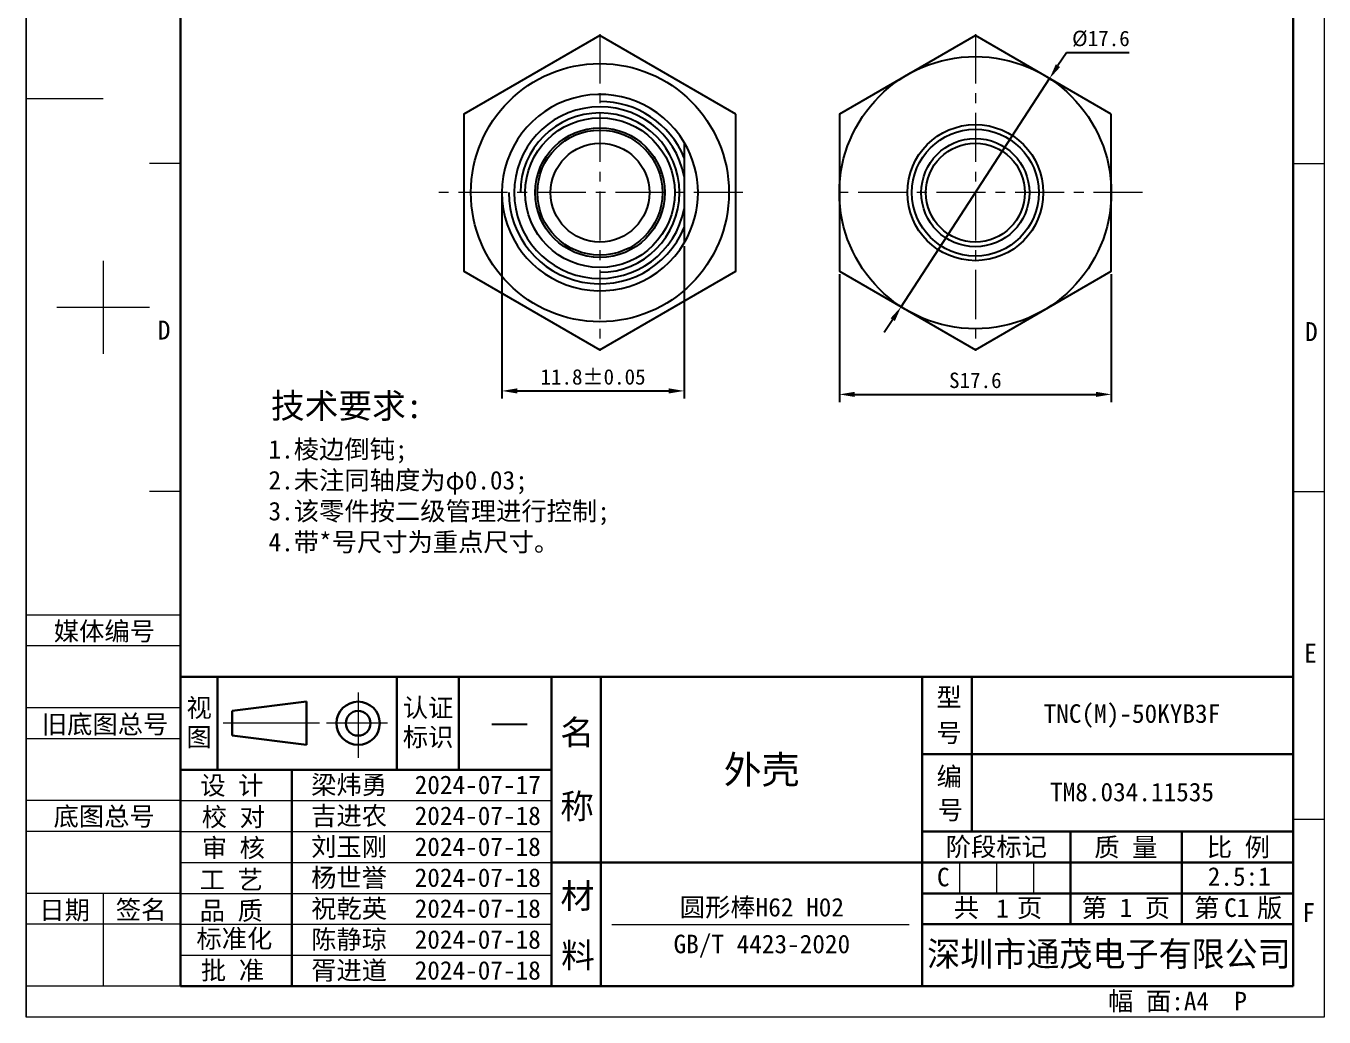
# Model space of a CAD drawing. Header units: millimetres. Extents: x 1759 to 1843, y 749 to 868.
# Drawn here: x 1759.5 to 1843.5, y 749.4 to 813.5 of the extents above; entities that cross this region are included whole.
import ezdxf
from ezdxf.enums import TextEntityAlignment as Align

# ---------------------------------------------------------------- set-up
doc = ezdxf.new("R2010")
doc.units = ezdxf.units.MM
doc.linetypes.add('CENTER', pattern=[50.8, 31.75, -6.35, 6.35, -6.35])
doc.linetypes.add('CENTER2', pattern=[28.575, 19.05, -3.175, 3.175, -3.175])
for name, color, linetype, lineweight in [('C2.细实线（尺寸线、尺寸界线、指引线、剖面线、过渡线、基准线、文字等）', 3, 'Continuous', 15), ('C6.图框细线', 3, 'Continuous', 15), ('C7.图框粗线', 7, 'Continuous', 30), ('C8图框中心线', 1, 'CENTER2', 15), ('CENTER', 1, 'CENTER', 15)]:
    doc.layers.add(name, color=color, linetype=linetype, lineweight=lineweight)
doc.layers.add('dim', color=3, linetype='Continuous')
doc.layers.add('L粗线', color=7, linetype='Continuous')
doc.styles.add('Z1.仿宋', font='FangSong_GB2312.ttf')
doc.styles.add('Z5.仿宋4.5mm（名称栏）', font='FangSong_GB2312.ttf', dxfattribs={"height": 4.5})
doc.styles.add('仿宋', font='FangSong_GB2312.ttf')
doc.dimstyles.new('标准', dxfattribs={"dimscale": 0.25, "dimtxt": 2.5, "dimasz": 2.5, "dimexe": 1.25, "dimexo": 0.5, "dimgap": 1, "dimtad": 1, "dimdsep": 46, "dimtxsty": 'Standard', "dimcen": 2.5, "dimclrd": 3, "dimclre": 3, "dimclrt": 4, "dimadec": 0, "dimazin": 0, "dimtm": 1e-09, "dimtfac": 0.66, "dimtmove": 0, "dimatfit": 3, "dimfxl": 0, "dimarcsym": 0})
doc.dimstyles.new('水平', dxfattribs={"dimtxt": 2.5, "dimasz": 2.5, "dimexe": 1.25, "dimexo": 0, "dimgap": 1, "dimtad": 1, "dimtih": 1, "dimtoh": 1, "dimdsep": 46, "dimlunit": 6, "dimtxsty": 'Standard', "dimcen": 0, "dimclrd": 256, "dimclre": 256, "dimclrt": 256, "dimadec": 0, "dimazin": 0, "dimtm": 0.1, "dimtfac": 0.7, "dimtmove": 0, "dimatfit": 3, "dimfxl": 0, "dimlwd": -1, "dimlwe": -1, "dimarcsym": 0})

# ---------------------------------------------------------------- blocks, each defined once
blk = doc.blocks.new('CAD_TITLE1')
at = {"layer": 'C6.图框细线'}
for p, q in [((1654.05, 602.02), (1654.05, 899.02)), ((1654.05, 899.02), (1654.05, 602.02)), ((1864.05, 899.02), (1864.05, 602.02)), ((1654.05, 750.52), (1666.55, 750.52)), ((1679.05, 740.02), (1674.05, 740.02)), ((1859.05, 740.02), (1864.05, 740.02)), ((1666.55, 724.28), (1666.55, 709.28)), ((1659.05, 716.78), (1674.05, 716.78)), ((1679.05, 687.02), (1674.05, 687.02)), ((1859.05, 687.02), (1864.05, 687.02)), ((1859.05, 683.02), (1859.05, 676.02)), ((1859.05, 676.02), (1859.05, 669.02)), ((1679.04, 667.02), (1654.04, 667.02)), ((1679.04, 662.02), (1654.04, 662.02)), ((1679.04, 652.02), (1654.04, 652.02)), ((1679.04, 647.02), (1654.04, 647.02)), ((1679.04, 637.02), (1654.04, 637.02)), ((1679.05, 637.02), (1739.05, 637.02)), ((1679.05, 637.02), (1739.05, 637.02)), ((1859.05, 634.02), (1864.05, 634.02)), ((1679.04, 632.02), (1654.04, 632.02)), ((1679.05, 632.02), (1739.05, 632.02)), ((1679.05, 632.02), (1739.05, 632.02)), ((1679.05, 627.02), (1739.05, 627.02)), ((1679.05, 627.02), (1739.05, 627.02)), ((1679.05, 627.02), (1739.05, 627.02)), ((1679.05, 627.02), (1739.05, 627.02)), ((1805.05, 627.02), (1805.05, 622.02)), ((1811.05, 627.02), (1811.05, 622.02)), ((1817.05, 627.02), (1817.05, 622.02)), ((1679.04, 622.02), (1654.04, 622.02)), ((1666.54, 622.02), (1666.54, 607.02)), ((1679.05, 622.02), (1739.05, 622.02)), ((1679.05, 622.02), (1739.05, 622.02)), ((1679.04, 617.02), (1654.04, 617.02)), ((1679.05, 617.02), (1739.05, 617.02)), ((1679.05, 617.02), (1739.05, 617.02)), ((1748.8, 616.98), (1796.95, 616.98)), ((1679.05, 612.02), (1739.05, 612.02)), ((1679.05, 612.02), (1739.05, 612.02)), ((1679.04, 607.02), (1654.04, 607.02)), ((1864.05, 602.02), (1654.05, 602.02)), ((1864.05, 602.02), (1654.05, 602.02))]:
    blk.add_line(p, q, dxfattribs=at)
at = {"layer": 'C7.图框粗线'}
for p, q in [((1679.05, 607.02), (1679.05, 894.02)), ((1859.05, 894.02), (1859.05, 607.02)), ((1685.05, 657.02), (1685.05, 642.06)), ((1714.05, 642.02), (1714.05, 657.02)), ((1724.05, 642.02), (1724.05, 657.02)), ((1739.05, 657.02), (1739.05, 607.02)), ((1739.05, 657.02), (1859.05, 657.02)), ((1739.05, 657.02), (1859.05, 657.02)), ((1747.05, 657.02), (1747.05, 607.02)), ((1799.05, 657.02), (1799.05, 607.02)), ((1799.05, 657.02), (1799.05, 607.02)), ((1807.05, 657.02), (1807.05, 632.02)), ((1687.42, 651.52), (1699.42, 653.02)), ((1687.42, 651.52), (1687.42, 647.52)), ((1699.42, 653.02), (1699.42, 646.02)), ((1687.42, 647.52), (1699.42, 646.02)), ((1799.05, 644.52), (1859.05, 644.52)), ((1679.05, 642.02), (1739.05, 642.02)), ((1679.05, 642.02), (1739.05, 642.02)), ((1697.05, 642.02), (1697.05, 607.02)), ((1799.05, 632.02), (1859.05, 632.02)), ((1823.05, 632.02), (1823.05, 617.02)), ((1841.05, 632.02), (1841.05, 617.02)), ((1799.05, 627.02), (1739.05, 627.02)), ((1799.05, 627.02), (1859.05, 627.02)), ((1799.05, 627.02), (1859.05, 627.02)), ((1799.05, 622.02), (1859.05, 622.02)), ((1799.05, 622.02), (1859.05, 622.02)), ((1799.05, 617.02), (1859.05, 617.02)), ((1859.05, 607.02), (1679.05, 607.02))]:
    blk.add_line(p, q, dxfattribs=at)
blk.add_lwpolyline([(1679.05, 657.02), (1739.05, 657.02), (1739.05, 642.02), (1679.05, 642.02)], close=True, dxfattribs=at)
for radius in [3.5, 2]:
    blk.add_circle((1707.78, 649.52), radius, dxfattribs=at)
at = {"layer": 'C8图框中心线'}
for p, q in [((1707.78, 654.48), (1707.78, 643.93)), ((1701.54, 649.52), (1685.95, 649.52)), ((1712.54, 649.52), (1702.68, 649.52))]:
    blk.add_line(p, q, dxfattribs=at)
at = {"layer": 'C6.图框细线', "style": 'Z1.仿宋'}
for s, height, width, p in [('D', 3.06, 0.980392, (1675.38, 711.57)), ('D', 3.06, 0.980392, (1860.98, 711.32)), ('E', 3.06, 0.980392, (1860.84, 659.34)), ('F', 3.06, 0.980392, (1860.56, 617.38)), ('深圳市通茂电子有限公司', 4, 0.98, (1799.84, 610.23))]:
    blk.add_text(s, height=height, dxfattribs=dict(at, width=width)).set_placement(p)
for s, height, p in [('媒体编号', 3, (1658.55, 662.91)), ('型', 3, (1801.32, 652.25)), ('视', 3, (1680.02, 650.53)), ('认证', 3, (1715.02, 650.53)), ('旧底图总号', 3, (1656.61, 647.87)), ('图', 3, (1680.02, 645.8)), ('标识', 3, (1715.02, 645.8)), ('名', 4, (1740.48, 646.05)), ('号', 3, (1801.32, 646.47)), ('编', 3, (1801.37, 639.41)), ('设 计', 3, (1682.25, 637.98)), ('称', 4, (1740.48, 634.1)), ('底图总号', 3, (1658.51, 632.97)), ('校 对', 3, (1682.48, 632.88)), ('号', 3, (1801.55, 633.99)), ('审 核', 3, (1682.48, 627.88)), ('阶段标记', 3, (1802.85, 628.05)), ('质 量', 3, (1826.87, 627.99)), ('比 例', 3, (1845.08, 627.99)), ('工 艺', 3, (1682.15, 622.72)), ('材', 4, (1740.52, 619.62)), ('第   页', 3, (1824.82, 618.18)), ('第   版', 3, (1842.99, 618.18)), ('日期', 3, (1656.2, 617.81)), ('签名', 3, (1668.57, 617.88)), ('品 质', 3, (1682.15, 617.72)), ('共   页', 3, (1804.15, 618.18)), ('标准化', 3, (1681.62, 613.21)), ('料', 4, (1740.62, 609.99)), ('批 准', 3, (1682.34, 608.08)), ('幅 面:A4  P', 3, (1829.1, 603.1))]:
    blk.add_text(s, height=height, dxfattribs=at).set_placement(p)
for tag, p in [('CCD', (1837.75, 888.74)), ('GC', (1837.75, 881.74)), ('SURFACE', (1837.75, 874.74)), ('UNICODE', (1832.97, 649.59)), ('PARTNO', (1832.98, 636.91)), ('C', (1802.45, 623.16)), ('S', (1808.27, 623.16)), ('D', (1814.18, 623.07)), ('P', (1820.18, 622.98)), ('CAPPWEIGHT', (1832.33, 623.25)), ('Y', (1850.33, 623.25)), ('MATERIAL', (1773.1, 618.28)), ('P1', (1812.02, 618.09)), ('P2', (1832.01, 618.21)), ('VER', (1849.93, 618.21)), ('BZ', (1773.1, 612.33))]:
    blk.add_attdef(tag, text='', height=3, dxfattribs=at).set_placement(p, align=Align.CENTER)
at = {"layer": 'C6.图框细线', "style": 'Z5.仿宋4.5mm（名称栏）'}
blk.add_attdef('PARTNAME', text='', height=4.5, dxfattribs=at).set_placement((1773.03, 642.02), align=Align.MIDDLE_CENTER)
at = {"layer": 'C6.图框细线', "style": 'Z1.仿宋'}
for tag, p in [('SJ', (1700.19, 638.07)), ('设计日期', (1716.93, 638.07)), ('校对日期', (1716.93, 633.07)), ('JD', (1700.19, 633.07)), ('SH', (1700.19, 628.07)), ('审核日期', (1716.93, 628.07)), ('GY', (1700.19, 623.07)), ('工艺日期', (1716.93, 623.07)), ('PZ', (1700.19, 618.07)), ('品质日期', (1716.93, 618.07)), ('BZH', (1700.19, 613.07)), ('标准化日期', (1716.93, 613.07)), ('批准日期', (1716.93, 608.07)), ('PZH', (1700.19, 608.07)), ('页码', (1852.42, 603.1))]:
    blk.add_attdef(tag, p, '', height=3, dxfattribs=at)
blk = doc.blocks.new('*D39')
at = {"layer": 'Defpoints', "color": 0, "transparency": 16777216}
for p in [(1790.247, 802.671), (1802.047, 799.419), (1802.047, 789.848)]:
    blk.add_point(p, dxfattribs=at)
at = {"layer": 'L粗线', "color": 3, "lineweight": -2, "transparency": 16777216}
for p, q in [((1790.247, 802.471), (1790.247, 789.348)), ((1802.047, 799.219), (1802.047, 789.348)), ((1791.247, 789.848), (1801.047, 789.848))]:
    blk.add_line(p, q, dxfattribs=at)
at = {"layer": 'L粗线', "color": 3, "transparency": 16777216}
for points in [[(1791.247, 790.014), (1791.247, 789.681), (1790.247, 789.848)], [(1801.047, 790.014), (1801.047, 789.681), (1802.047, 789.848)]]:
    blk.add_solid(points, dxfattribs=at)
at = {"layer": 'L粗线', "color": 4, "transparency": 16777216, "insert": (1796.147, 790.748), "char_height": 1, "attachment_point": 5}
blk.add_mtext('11.8\\M+5A1C00.05', dxfattribs=at)
blk = doc.blocks.new('*D40')
at = {"layer": 'Defpoints', "color": 0, "transparency": 16777216}
for p in [(1812.086, 797.59), (1829.686, 797.59), (1829.686, 789.624)]:
    blk.add_point(p, dxfattribs=at)
at = {"layer": 'L粗线', "color": 3, "lineweight": -2, "transparency": 16777216}
for p, q in [((1812.086, 797.39), (1812.086, 789.124)), ((1829.686, 797.39), (1829.686, 789.124)), ((1813.086, 789.624), (1828.686, 789.624))]:
    blk.add_line(p, q, dxfattribs=at)
at = {"layer": 'L粗线', "color": 3, "transparency": 16777216}
for points in [[(1813.086, 789.791), (1813.086, 789.457), (1812.086, 789.624)], [(1828.686, 789.791), (1828.686, 789.457), (1829.686, 789.624)]]:
    blk.add_solid(points, dxfattribs=at)
at = {"layer": 'L粗线', "color": 4, "transparency": 16777216, "insert": (1820.886, 790.524), "char_height": 1, "attachment_point": 5}
blk.add_mtext('S17.6', dxfattribs=at)
blk = doc.blocks.new('*D41')
at = {"layer": 'Defpoints', "color": 0, "transparency": 16777216}
for p in [(1825.687, 810.046), (1816.086, 795.296)]:
    blk.add_point(p, dxfattribs=at)
at = {"layer": 'L粗线', "color": 3, "transparency": 16777216}
for p, q in [((1826.778, 811.723), (1826.232, 810.884)), ((1830.845, 811.723), (1826.778, 811.723)), ((1816.086, 795.296), (1825.687, 810.046)), ((1815.541, 794.457), (1814.995, 793.619))]:
    blk.add_line(p, q, dxfattribs=at)
for points in [[(1826.093, 810.975), (1826.372, 810.794), (1825.687, 810.046)], [(1815.401, 794.548), (1815.68, 794.367), (1816.086, 795.296)]]:
    blk.add_solid(points, dxfattribs=at)
at = {"layer": 'L粗线', "color": 4, "transparency": 16777216, "insert": (1829.011, 812.623), "char_height": 1, "attachment_point": 5}
blk.add_mtext('%%C17.6', dxfattribs=at)

msp = doc.modelspace()

# ---------------------------------------------------------------- linework, layer by layer
at = {"color": 3}
for radius, start, end in [(5.898, 22.42297, 90), (5.152, 270, 180), (5.898, 180, 337.57703)]:
    msp.add_arc((1796.595, 802.671), radius, start, end, dxfattribs=at)
at = {"layer": 'CENTER', "ltscale": 0.1}
for p, q in [((1796.595, 812.913), (1796.595, 792.429)), ((1820.886, 812.913), (1820.886, 792.429)), ((1805.845, 802.671), (1785.77, 802.671)), ((1831.711, 802.671), (1811.743, 802.671))]:
    msp.add_line(p, q, dxfattribs=at)
at = {"layer": 'L粗线'}
msp.add_line((1802.047, 805.922), (1802.047, 799.419), dxfattribs=at)
at = {"layer": 'L粗线', "color": 3}
msp.add_line((1789.596, 768.287, 0), (1791.895, 768.287, 0), dxfattribs=at)
at = {"layer": 'L粗线'}
for points in [[(1805.395, 807.752), (1796.595, 812.832), (1787.795, 807.752), (1787.795, 797.59), (1796.595, 792.51), (1805.395, 797.59)], [(1829.686, 807.752), (1820.886, 812.832), (1812.086, 807.752), (1812.086, 797.59), (1820.886, 792.51), (1829.686, 797.59)]]:
    msp.add_lwpolyline(points, close=True, dxfattribs=at)
for centre, radius in [((1820.886, 802.671), 8.8), ((1796.595, 802.671), 8.35), ((1796.595, 802.671), 4.838), ((1796.595, 802.671), 4.194), ((1796.595, 802.671), 4.048), ((1820.886, 802.671), 4.4), ((1820.886, 802.671), 4.1), ((1796.595, 802.671), 3.196), ((1820.886, 802.671), 3.5), ((1820.886, 802.671), 3.2)]:
    msp.add_circle(centre, radius, dxfattribs=at)
for radius, start, end in [(6.348, 30.81073, 329.18927), (5.552, 10.89094, 349.10906), (6.348, 329.18927, 30.81073)]:
    msp.add_arc((1796.595, 802.671), radius, start, end, dxfattribs=at)

# ---------------------------------------------------------------- block references
at = {"layer": 'C2.细实线（尺寸线、尺寸界线、指引线、剖面线、过渡线、基准线、文字等）'}
ref = msp.add_blockref('CAD_TITLE1', (1097.833, 508.543), dxfattribs=dict(at, xscale=0.400000001682276, yscale=0.400000001682276, zscale=0.400000001682276))
ref.add_attrib('批准日期', '2024-07-18', (1784.604, 751.771), dxfattribs={"layer": 'C6.图框细线', "height": 1.2, "style": 'Z1.仿宋'})
ref.add_attrib('PZH', '胥进道', (1777.907, 751.771), dxfattribs={"layer": 'C6.图框细线', "height": 1.2, "style": 'Z1.仿宋'})
ref.add_attrib('标准化日期', '2024-07-18', (1784.604, 753.771), dxfattribs={"layer": 'C6.图框细线', "height": 1.2, "style": 'Z1.仿宋'})
ref.add_attrib('BZH', '陈静琼', (1777.907, 753.771), dxfattribs={"layer": 'C6.图框细线', "height": 1.2, "style": 'Z1.仿宋'})
ref.add_attrib('品质日期', '2024-07-18', (1784.604, 755.771), dxfattribs={"layer": 'C6.图框细线', "height": 1.2, "style": 'Z1.仿宋'})
ref.add_attrib('PZ', '祝乾英', (1777.907, 755.771), dxfattribs={"layer": 'C6.图框细线', "height": 1.2, "style": 'Z1.仿宋'})
ref.add_attrib('工艺日期', '2024-07-18', (1784.604, 757.771), dxfattribs={"layer": 'C6.图框细线', "height": 1.2, "style": 'Z1.仿宋'})
ref.add_attrib('GY', '杨世誉', (1777.907, 757.771), dxfattribs={"layer": 'C6.图框细线', "height": 1.2, "style": 'Z1.仿宋'})
ref.add_attrib('审核日期', '2024-07-18', (1784.604, 759.771), dxfattribs={"layer": 'C6.图框细线', "height": 1.2, "style": 'Z1.仿宋'})
ref.add_attrib('SH', '刘玉刚', (1777.907, 759.771), dxfattribs={"layer": 'C6.图框细线', "height": 1.2, "style": 'Z1.仿宋'})
ref.add_attrib('校对日期', '2024-07-18', (1784.604, 761.771), dxfattribs={"layer": 'C6.图框细线', "height": 1.2, "style": 'Z1.仿宋'})
ref.add_attrib('JD', '吉进农', (1777.907, 761.771), dxfattribs={"layer": 'C6.图框细线', "height": 1.2, "style": 'Z1.仿宋'})
ref.add_attrib('设计日期', '2024-07-17', (1784.604, 763.771), dxfattribs={"layer": 'C6.图框细线', "height": 1.2, "style": 'Z1.仿宋'})
ref.add_attrib('SJ', '梁炜勇', (1777.907, 763.771), dxfattribs={"layer": 'C6.图框细线', "height": 1.2, "style": 'Z1.仿宋'})
ref.add_attrib('MATERIAL', '圆形棒H62 H02', dxfattribs={"layer": 'C6.图框细线', "height": 1.2, "style": 'Z1.仿宋'}).set_placement((1807.072, 755.855), align=Align.CENTER)
ref.add_attrib('BZ', 'GB/T 4423-2020', dxfattribs={"layer": 'C6.图框细线', "height": 1.2, "style": 'Z1.仿宋'}).set_placement((1807.072, 753.477), align=Align.CENTER)
ref.add_attrib('UNICODE', 'TNC(M)-50KYB3F', dxfattribs={"layer": 'C6.图框细线', "height": 1.2, "style": 'Z1.仿宋'}).set_placement((1831.021, 768.379), align=Align.CENTER)
ref.add_attrib('C', 'C', dxfattribs={"layer": 'C6.图框细线', "height": 1.2, "style": 'Z1.仿宋'}).set_placement((1818.814, 757.807), align=Align.CENTER)
ref.add_attrib('P1', '1', dxfattribs={"layer": 'C6.图框细线', "height": 1.2, "style": 'Z1.仿宋'}).set_placement((1822.64, 755.78), align=Align.CENTER)
ref.add_attrib('P2', '1', dxfattribs={"layer": 'C6.图框细线', "height": 1.2, "style": 'Z1.仿宋'}).set_placement((1830.635, 755.827), align=Align.CENTER)
ref.add_attrib('VER', 'C1', dxfattribs={"layer": 'C6.图框细线', "height": 1.2, "style": 'Z1.仿宋'}).set_placement((1837.804, 755.827), align=Align.CENTER)
ref.add_attrib('PARTNAME_001', '外壳', (1804.602, 764.453), dxfattribs={"layer": 'C6.图框细线', "height": 1.8, "style": 'Z5.仿宋4.5mm（名称栏）'})
ref.add_attrib('PARTNO', 'TM8.034.11535', dxfattribs={"layer": 'C6.图框细线', "height": 1.2, "style": 'Z1.仿宋'}).set_placement((1831.026, 763.307), align=Align.CENTER)
ref.add_attrib('Y', '2.5:1', dxfattribs={"layer": 'C6.图框细线', "height": 1.2, "style": 'Z1.仿宋'}).set_placement((1837.964, 757.845), align=Align.CENTER)

# ---------------------------------------------------------------- texts
at = {"layer": 'dim', "insert": (1775.302, 789.685, 0), "char_height": 1.6, "attachment_point": 1, "style": '仿宋'}
msp.add_mtext('技术要求:', dxfattribs=at)
at = {"layer": 'dim', "insert": (1775.146, 786.674, 0), "char_height": 1.2, "attachment_point": 1, "style": '仿宋'}
msp.add_mtext_dynamic_manual_height_columns('1.棱边倒钝;\\P2.未注同轴度为φ0.03;\\P3.该零件按二级管理进行控制;\\P4.带*号尺寸为重点尺寸。', width=44.55422, gutter_width=15, heights=[0], dxfattribs=at)

# ---------------------------------------------------------------- dimensions: what is measured, and where the dimension line sits
at = {"layer": 'L粗线'}
dim = msp.add_diameter_dim_2p(p1=(1816.086, 795.296), p2=(1825.687, 810.046), dimstyle='水平', override={"dimscale": 0.4, "dimtxt": 2.5, "dimasz": 2.5, "dimexe": 1.25, "dimexo": 0.5, "dimgap": 1, "dimpost": '%%C<>', "dimclrd": 3, "dimclre": 3, "dimclrt": 4}, dxfattribs=at)
dim.commit()
dim.dimension.update_dxf_attribs({"geometry": '*D41', "text_midpoint": (1829.011, 812.623)})
for base, p1, p2, override, picture, middle in [((1802.047, 789.848), (1790.247, 802.671), (1802.047, 799.419), {"dimscale": 0.4, "dimgap": 1, "dimtol": 1, "dimlim": 0, "dimtp": 0.05, "dimtm": 0.05, "dimtfac": 1}, '*D39', (1796.147, 789.848)), ((1829.686, 789.624), (1812.086, 797.59), (1829.686, 797.59), {"dimscale": 0.4, "dimpost": 'S<>'}, '*D40', (1820.886, 789.624))]:
    dim = msp.add_linear_dim(base=base, p1=p1, p2=p2, dimstyle='标准', override=override, dxfattribs=at)
    dim.commit()
    dim.dimension.update_dxf_attribs({"geometry": picture, "text_midpoint": middle, "dimtype": 160})

doc.saveas('drawing.dxf')
